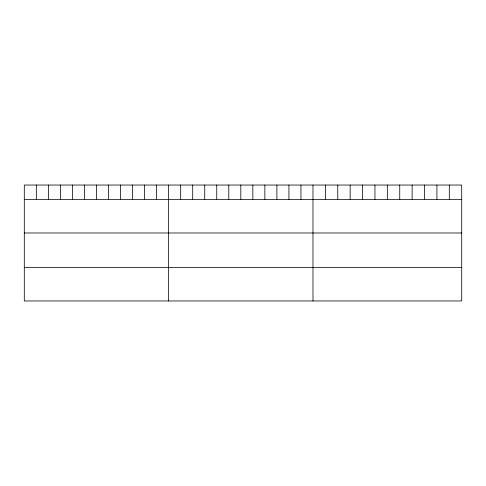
<?xml version="1.0" encoding="UTF-8"?>
<svg xmlns="http://www.w3.org/2000/svg" width="486" height="486" viewBox="0 0 486 486"><rect width="100%" height="100%" fill="white"/><g stroke="black" fill="none" stroke-linecap="round" stroke-linejoin="round"><path stroke-width="0.73" d="M461.7 199.515L461.7 300.962L24.3 300.962L24.3 185.038L461.7 185.038L461.7 199.515L24.3 199.515M24.3 232.988L461.7 232.988M24.3 267.482L461.7 267.482M449.307 185.038L449.307 199.515M436.914 185.038L436.914 199.515M424.521 185.038L424.521 199.515M412.128 185.038L412.128 199.515M399.735 185.038L399.735 199.515M387.342 185.038L387.342 199.515M374.949 185.038L374.949 199.515M362.556 185.038L362.556 199.515M350.163 185.038L350.163 199.515M337.77 185.038L337.77 199.515M325.377 185.038L325.377 199.515M312.984 185.038L312.984 300.962M300.956 185.038L300.956 199.515M288.927 185.038L288.927 199.515M276.899 185.038L276.899 199.515M264.87 185.038L264.87 199.515M252.841 185.038L252.841 199.515M240.813 185.038L240.813 199.515M228.785 185.038L228.785 199.515M216.756 185.038L216.756 199.515M204.728 185.038L204.728 199.515M192.699 185.038L192.699 199.515M180.671 185.038L180.671 199.515M168.642 185.038L168.642 300.962M156.614 185.038L156.614 199.515M144.585 185.038L144.585 199.515M132.556 185.038L132.556 199.515M120.528 185.038L120.528 199.515M108.499 185.038L108.499 199.515M96.471 185.038L96.471 199.515M84.443 185.038L84.443 199.515M72.414 185.038L72.414 199.515M60.386 185.038L60.386 199.515M48.357 185.038L48.357 199.515M36.328 185.038L36.328 199.515"/></g></svg>
